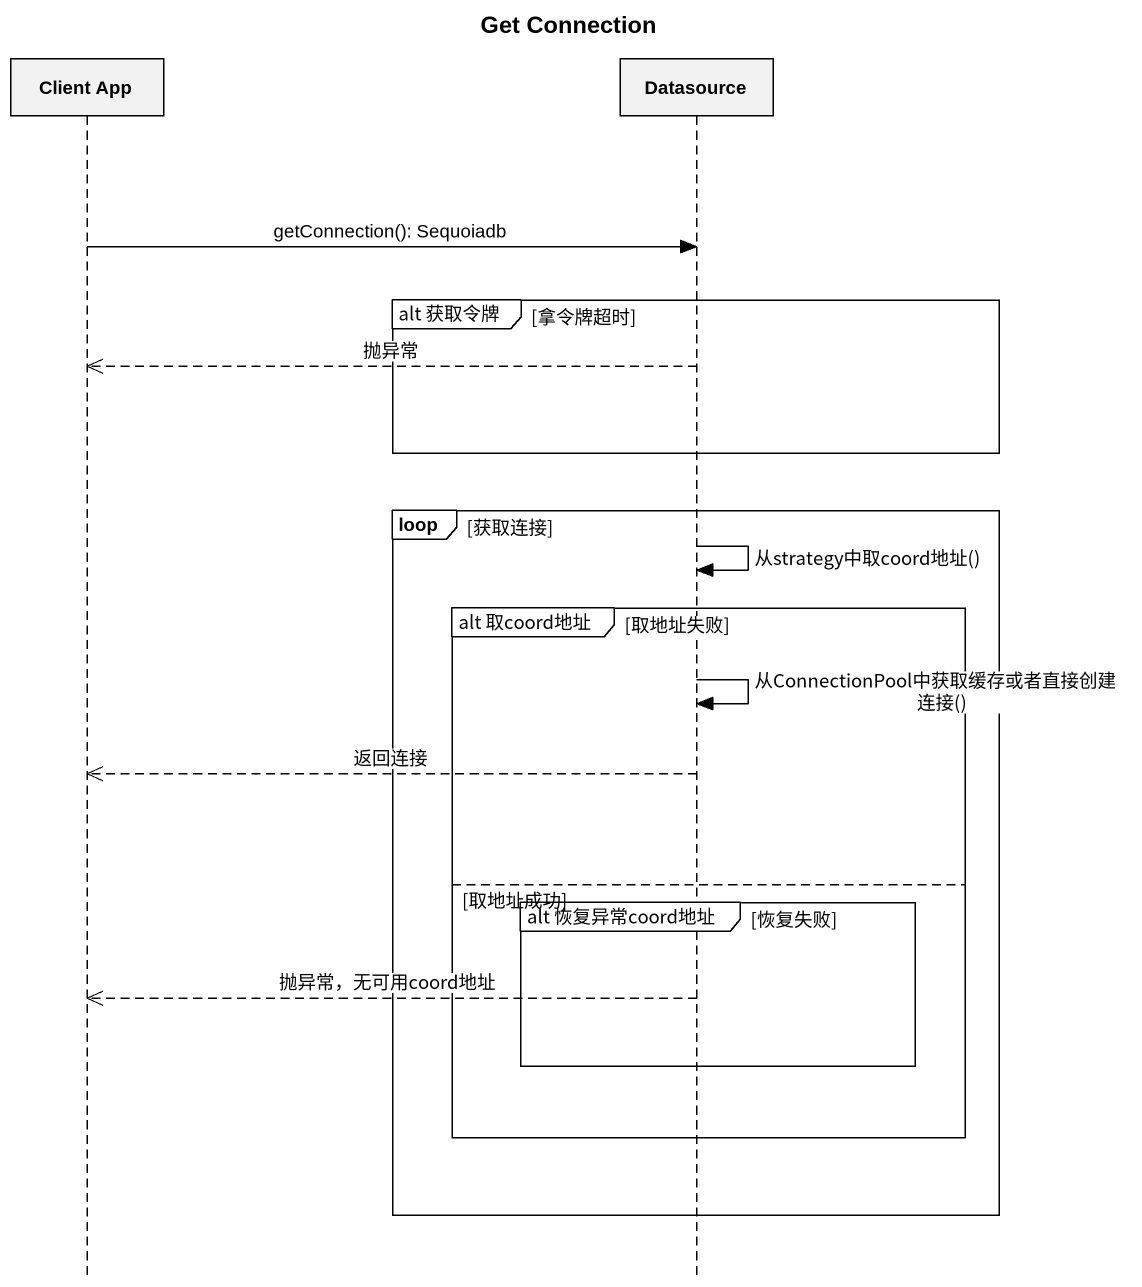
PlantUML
@startuml
title Get Connection
hide footbox
participant "Client App" as Client_App
participant Datasource

Client_App -> Datasource : getConnection(): Sequoiadb
group alt 获取令牌 [拿令牌超时]
  Datasource -->> Client_App : 抛异常
end
loop 获取连接
  Datasource -> Datasource : 从strategy中取coord地址()
  group alt 取coord地址 [取地址失败]
    Datasource -> Datasource : 从ConnectionPool中获取缓存或者直接创建连接()
    Datasource -->> Client_App : 返回连接
  else 取地址成功
    group alt 恢复异常coord地址 [恢复失败]
      Datasource -->> Client_App : 抛异常，无可用coord地址
    end
  end
end
@enduml
